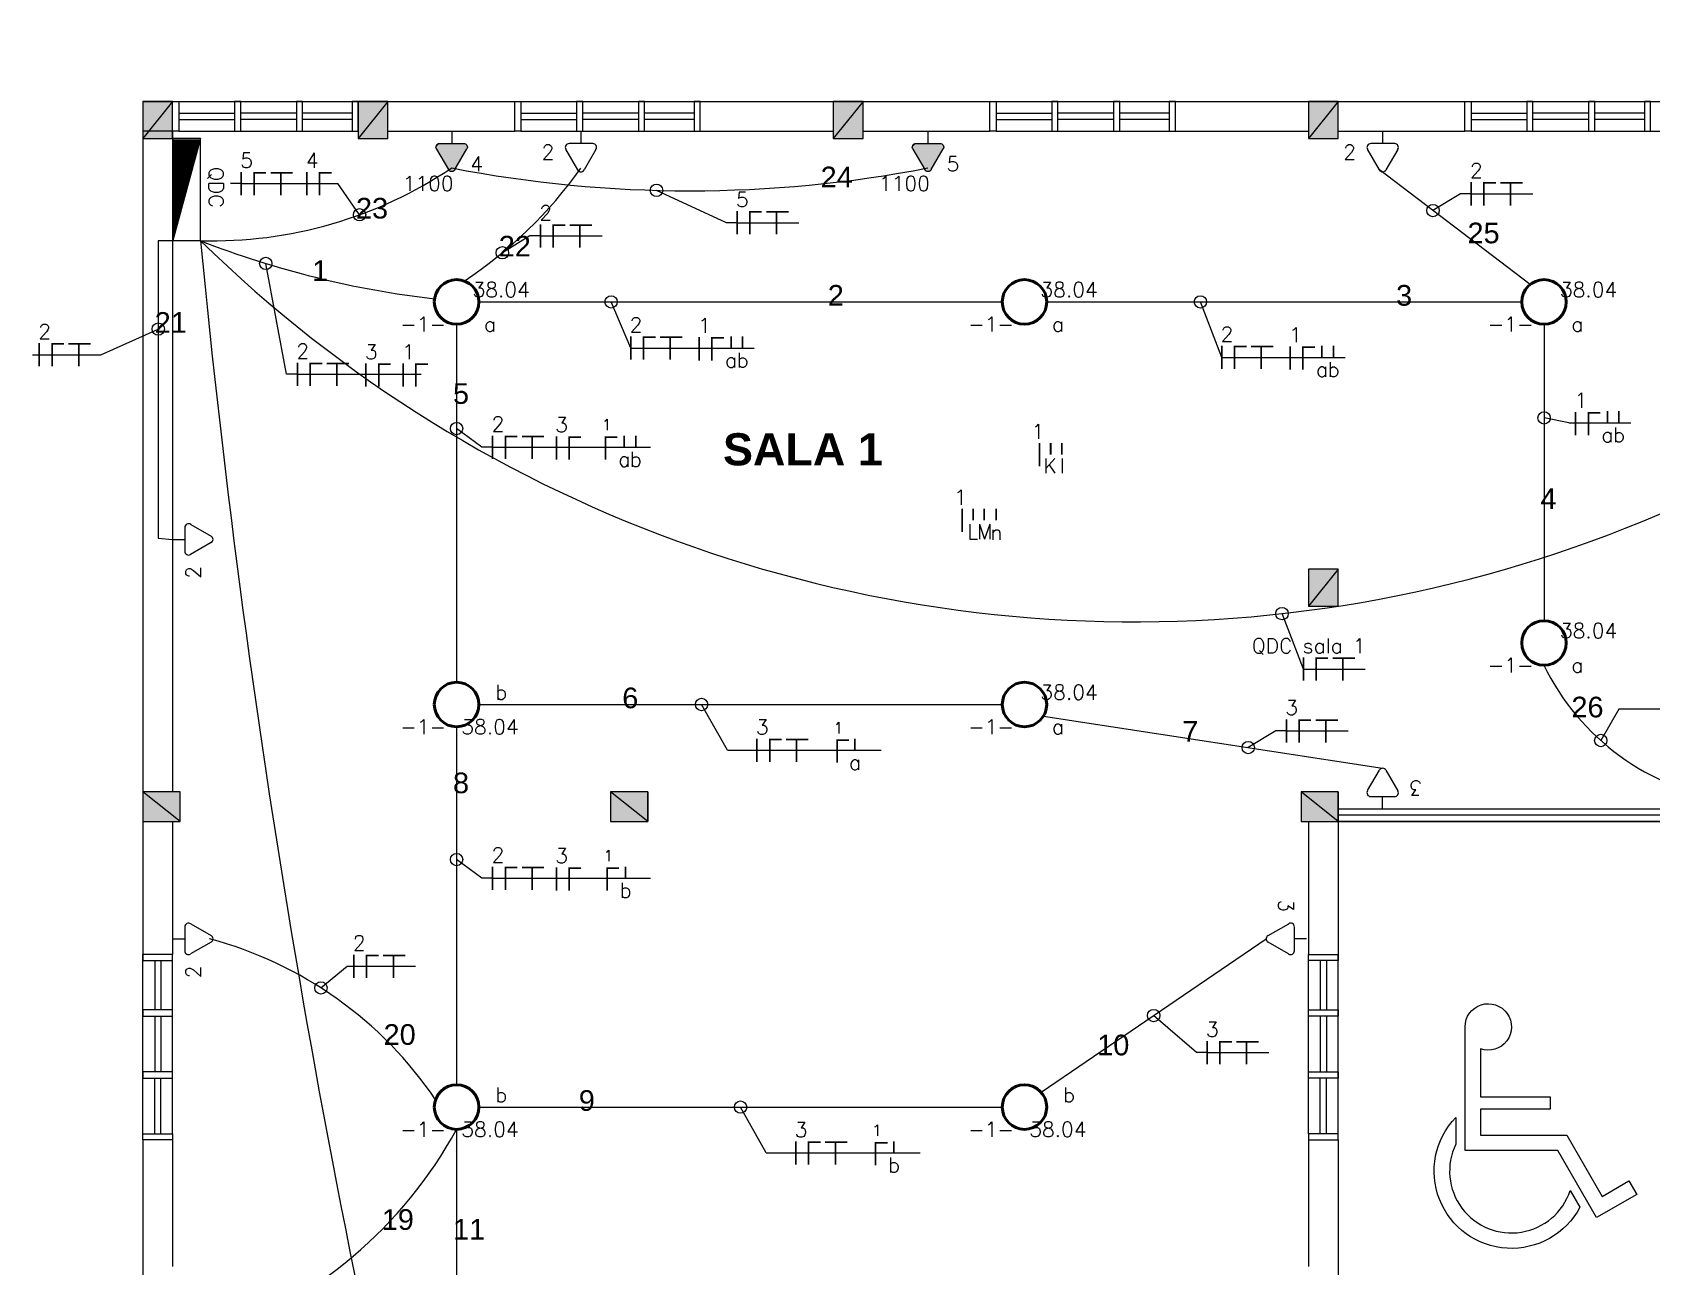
# Model space of a CAD drawing. Header units: millimetres. Extents: x 4360 to 8806, y 1896 to 3880.
# Drawn here: x 4398.57 to 4411.66, y 1903 to 1912.98 of the extents above; entities that cross this region are included whole.
import ezdxf
from ezdxf.enums import TextEntityAlignment as Align

# ---------------------------------------------------------------- set-up
doc = ezdxf.new("R2010")
doc.units = ezdxf.units.MM
doc.linetypes.add('Contínuo', pattern=[0])
for name, color, linetype in [('C-EQUIPAMENTOS', 7, 'Continuous'), ('CIRCUITOS', 255, 'Continuous'), ('Eletrodutos', 4, 'Continuous')]:
    doc.layers.add(name, color=color, linetype=linetype)
for name, color, linetype, lineweight in [('C-Paredes-Acessorios', 20, 'Continuous', 5), ('C-Texto', 4, 'Continuous', 9), ('ILUMINAÇÃO', 1, 'Contínuo', 50), ('Quadros', 1, 'Continuous', 25), ('TOMADAS', 1, 'Continuous', 25)]:
    doc.layers.add(name, color=color, linetype=linetype, lineweight=lineweight)
doc.layers.add('C-Pilares', color=7, linetype='Continuous', plot=False)
doc.styles.add('BOLD', font='arialbd.ttf')
doc.styles.add('RomanS', font='romans.shx')
doc.styles.get("Standard").update_dxf_attribs({"font": 'arial.ttf'})

# ---------------------------------------------------------------- blocks, each defined once
blk = doc.blocks.new('A$C2A3D30EB')
at = {"layer": 'C-Pilares'}
for color, points in [(6, [(0, 0), (24, 30), (0, 30)]), (6, [(24, 30), (0, 30), (0, 0)]), (135, [(24, 30), (0, 0), (24, 0)])]:
    blk.add_hatch(color=color, dxfattribs=at).paths.add_polyline_path(points)
blk.add_line((24, 30), (0, 0), dxfattribs=at)
at = {"layer": 'C-Pilares', "color": 7}
blk.add_lwpolyline([(0, 0), (24, 0), (24, 30), (0, 30)], close=True, dxfattribs=at)
blk = doc.blocks.new('TEBAI01')
for p, q in [((-1.62, 1.95), (-0.35, 4.14)), ((0.35, 4.14), (1.63, 1.92)), ((-1.3, 1.32), (1.28, 1.32)), ((0, 0), (0, 1.32))]:
    blk.add_line(p, q)
for centre, start, end in [((0, 3.97), 26.0479, 153.9521), ((-1.3, 1.71), 143.1332, 270.777), ((1.3, 1.71), 267.1811, 32.5689)]:
    blk.add_arc(centre, 0.393, start, end)
at = {"style": 'RomanS', "flags": 8}
for tag, p in [('020', (-5.03, 2.2)), ('001', (3.56, 2.23))]:
    blk.add_attdef(tag, text='', height=1.6, dxfattribs=at).set_placement(p, align=Align.MIDDLE_CENTER)
blk = doc.blocks.new('TEALT03')
for p, q in [((-1.62, 1.95), (-0.35, 4.14)), ((0.35, 4.14), (1.63, 1.92)), ((-1.3, 1.32), (1.28, 1.32)), ((0, 0), (0, 1.32))]:
    blk.add_line(p, q)
for centre, start, end in [((0, 3.97), 26.0479, 153.9521), ((-1.3, 1.71), 143.1332, 270.777), ((1.3, 1.71), 267.1811, 32.5689)]:
    blk.add_arc(centre, 0.393, start, end)
at = {"linetype": 'Continuous'}
for points in [[(-1.62, 1.95), (1.49, 1.37), (-0.35, 4.14)], [(-0.35, 4.14), (1.64, 1.52), (-0.21, 4.3)], [(1.64, 1.52), (-0.35, 4.14), (1.49, 1.37)], [(-0.21, 4.3), (1.69, 1.72), (0, 4.36)], [(1.69, 1.72), (-0.21, 4.3), (1.64, 1.52)], [(0, 4.36), (1.63, 1.92), (0.21, 4.3)], [(1.63, 1.92), (0, 4.36), (1.69, 1.72)], [(0.35, 4.14), (0.21, 4.3), (1.63, 1.92)], [(-1.69, 1.75), (1.28, 1.32), (-1.62, 1.95)], [(1.28, 1.32), (-1.69, 1.75), (-1.31, 1.32)], [(-1.66, 1.54), (-1.31, 1.32), (-1.69, 1.75)], [(1.49, 1.37), (-1.62, 1.95), (1.28, 1.32)], [(-1.31, 1.32), (-1.66, 1.54), (-1.51, 1.38)]]:
    blk.add_solid(points, dxfattribs=at)
at = {"style": 'RomanS', "flags": 8}
for tag, p in [('020', (-4.82, 2.03)), ('001', (3.51, 2.07))]:
    blk.add_attdef(tag, text='', height=1.6, dxfattribs=at).set_placement(p, align=Align.MIDDLE_CENTER)
blk = doc.blocks.new('*X51')
at = {"color": 0, "linetype": 'Continuous'}
for p, q in [((0.12, 0), (0.12, 2.97)), ((0.25, 0), (0.25, 2.93)), ((0.37, 0), (0.37, 2.9)), ((0.5, 0), (0.5, 2.86)), ((0.62, 0), (0.62, 2.83)), ((0.75, 0), (0.75, 2.8)), ((0.87, 0), (0.87, 2.76)), ((1, 0), (1, 2.73)), ((1.12, 0), (1.12, 2.69)), ((1.25, 0), (1.25, 2.66)), ((1.38, 0), (1.38, 2.62)), ((1.5, 0), (1.5, 2.59)), ((1.62, 0), (1.62, 2.56)), ((1.75, 0), (1.75, 2.52)), ((1.88, 0), (1.88, 2.49)), ((2, 0), (2, 2.45)), ((2.12, 0), (2.12, 2.42)), ((2.25, 0), (2.25, 2.39)), ((2.38, 0), (2.38, 2.35)), ((2.5, 0), (2.5, 2.32)), ((2.62, 0), (2.62, 2.28)), ((2.75, 0), (2.75, 2.25)), ((2.88, 0), (2.88, 2.22)), ((3, 0), (3, 2.18)), ((3.12, 0), (3.12, 2.15)), ((3.25, 0), (3.25, 2.11)), ((3.37, 0), (3.37, 2.08)), ((3.5, 0), (3.5, 2.05)), ((3.62, 0), (3.62, 2.01)), ((3.75, 0), (3.75, 1.98)), ((3.87, 0), (3.87, 1.94)), ((4, 0), (4, 1.91)), ((4.12, 0), (4.12, 1.88)), ((4.25, 0), (4.25, 1.84)), ((4.37, 0), (4.37, 1.81)), ((4.5, 0), (4.5, 1.77)), ((4.62, 0), (4.62, 1.74)), ((4.75, 0), (4.75, 1.7)), ((4.87, 0), (4.87, 1.67)), ((5, 0), (5, 1.64)), ((5.12, 0), (5.12, 1.6)), ((5.25, 0), (5.25, 1.57)), ((5.37, 0), (5.37, 1.53)), ((5.5, 0), (5.5, 1.5)), ((5.62, 0), (5.62, 1.47)), ((5.75, 0), (5.75, 1.43)), ((5.87, 0), (5.87, 1.4)), ((6, 0), (6, 1.36)), ((6.12, 0), (6.12, 1.33)), ((6.25, 0), (6.25, 1.3)), ((6.37, 0), (6.37, 1.26)), ((6.5, 0), (6.5, 1.23)), ((6.62, 0), (6.62, 1.19)), ((6.75, 0), (6.75, 1.16)), ((6.87, 0), (6.87, 1.12)), ((7, 0), (7, 1.09)), ((7.12, 0), (7.12, 1.06)), ((7.25, 0), (7.25, 1.02)), ((7.37, 0), (7.37, 0.99)), ((7.5, 0), (7.5, 0.95)), ((7.62, 0), (7.62, 0.92)), ((7.75, 0), (7.75, 0.89)), ((7.87, 0), (7.87, 0.85)), ((8, 0), (8, 0.82)), ((8.12, 0), (8.12, 0.78)), ((8.25, 0), (8.25, 0.75)), ((8.37, 0), (8.37, 0.72)), ((8.5, 0), (8.5, 0.68)), ((8.62, 0), (8.62, 0.65)), ((8.75, 0), (8.75, 0.61)), ((8.87, 0), (8.87, 0.58)), ((9, 0), (9, 0.55)), ((9.12, 0), (9.12, 0.51)), ((9.25, 0), (9.25, 0.48)), ((9.37, 0), (9.37, 0.44)), ((9.5, 0), (9.5, 0.41)), ((9.62, 0), (9.62, 0.37)), ((9.75, 0), (9.75, 0.34)), ((9.87, 0), (9.87, 0.31)), ((10, 0), (10, 0.27)), ((10.12, 0), (10.12, 0.24)), ((10.25, 0), (10.25, 0.2)), ((10.38, 0), (10.38, 0.17)), ((10.5, 0), (10.5, 0.14)), ((10.62, 0), (10.62, 0.1)), ((10.75, 0), (10.75, 0.07)), ((10.88, 0), (10.88, 0.03))]:
    blk.add_line(p, q, dxfattribs=at)
blk = doc.blocks.new('Qdc01')
at = {"linetype": 'Continuous'}
for p, q in [((5.47, 1.53), (-5.53, 1.53)), ((-5.53, 1.53), (-5.53, -1.47)), ((-5.53, 1.53), (5.47, -1.47)), ((5.47, -1.47), (5.47, 1.53)), ((-5.53, -1.47), (5.47, -1.47))]:
    blk.add_line(p, q, dxfattribs=at)
blk.add_blockref('*X51', (-5.53, -1.47), dxfattribs=at)
at = {"linetype": 'Continuous', "style": 'RomanS', "flags": 8}
blk.add_attdef('002', text='', height=1.6, dxfattribs=at).set_placement((-0.27, 3.23), align=Align.MIDDLE_CENTER)
blk.add_attdef('020', text='', height=1.6, dxfattribs=at).set_placement((-0.03, -2.9), align=Align.MIDDLE_RIGHT)
blk = doc.blocks.new('A$C0BD3781F')
blk.add_circle((0.36, 0.36), 0.36)
at = {"style": 'RomanS', "flags": 8}
for tag, p in [('001', (0.188, 0.472)), ('009', (0.502, 0.474)), ('020', (0.356, 0.232))]:
    blk.add_attdef(tag, text='', height=0.16, dxfattribs=at).set_placement(p, align=Align.MIDDLE_CENTER)
blk = doc.blocks.new('FNT')
at = {"const_width": 0.24}
for points in [[(0.12, 1.68), (0.12, -1.68)], [(1.84, 1.56), (3.68, 1.56)], [(1.96, 1.44), (1.96, -1.68)], [(4.32, 1.56), (7.52, 1.56)], [(5.8, 1.44), (5.8, -1.68)]]:
    blk.add_lwpolyline(points, dxfattribs=at)
at = {"style": 'RomanS', "flags": 8}
blk.add_attdef('001', text='', height=1.6, dxfattribs=at).set_placement((0.89, 3.34), align=Align.MIDDLE_CENTER)
blk = doc.blocks.new('A$C27EA2FDF')
at = {"const_width": 0.009}
for points in [[(0.0398, 0.126), (0.0398, 0)], [(0.1043, 0.1215), (0.1733, 0.1215)], [(0.1088, 0.117), (0.1088, 0)]]:
    blk.add_lwpolyline(points, dxfattribs=at)
at = {"style": 'RomanS', "flags": 8}
blk.add_attdef('001', text='', height=0.06, dxfattribs=at).set_placement((0.0686, 0.1884), align=Align.MIDDLE_CENTER)
blk = doc.blocks.new('FRR')
at = {"const_width": 0.24}
for points in [[(0.12, 1.68), (0.12, -1.68)], [(1.72, 1.68), (1.72, 0)], [(3.32, 1.68), (3.32, 0)]]:
    blk.add_lwpolyline(points, dxfattribs=at)
at = {"style": 'RomanS', "flags": 8}
for tag, p in [('001', (-0.1, 3.31)), ('009', (1.63, -1.63)), ('030', (3.37, -1.63))]:
    blk.add_attdef(tag, text='', height=1.6, dxfattribs=at).set_placement(p, align=Align.MIDDLE_CENTER)
blk = doc.blocks.new('FRRR')
at = {"const_width": 0.24}
blk.add_lwpolyline([(1.72, 1.68), (1.72, 0)], dxfattribs=at)
at = {"style": 'RomanS', "flags": 8}
blk.add_attdef('009', text='', height=1.6, dxfattribs=at).set_placement((1.72, -1.67), align=Align.MIDDLE_CENTER)

msp = doc.modelspace()

# ---------------------------------------------------------------- linework, layer by layer
at = {"layer": 'C-EQUIPAMENTOS', "color": 0}
for points in [[(4410.83911, 1904.27008), (4410.27569, 1904.27008), (4410.27569, 1904.06066), (4410.97286, 1904.06066), (4411.25894, 1903.56515), (4411.47545, 1903.69015), (4411.53795, 1903.5819), (4411.21319, 1903.3944), (4410.90069, 1903.93566), (4410.15069, 1903.93566), (4410.15069, 1904.93566, -3.14626437), (4410.27569, 1904.75889), (4410.27569, 1904.37008), (4410.83911, 1904.37008)], [(4410.07569, 1904.20381), (4410.07569, 1903.98802, 1.0679893), (4411.00038, 1903.613), (4411.07828, 1903.47807, -1.15129914)]]:
    msp.add_lwpolyline(points, format="xyb", close=True, dxfattribs=at)
at = {"layer": 'C-Paredes-Acessorios'}
for p, q in [((4399.46446, 1912.41768), (4399.70446, 1912.41768)), ((4399.46446, 1912.41768), (4399.46446, 1905.52268)), ((4399.46446, 1912.41768), (4399.70446, 1912.41768)), ((4399.70446, 1912.17768), (4399.70446, 1912.41768)), ((4399.75446, 1912.41768), (4401.20446, 1912.41768)), ((4401.20446, 1912.41768), (4402.46946, 1912.41768)), ((4401.20446, 1912.17768), (4401.20446, 1912.41768)), ((4402.46946, 1912.17768), (4402.46946, 1912.41768)), ((4402.51946, 1912.41768), (4403.96946, 1912.41768)), ((4403.96946, 1912.41768), (4406.30946, 1912.41768)), ((4403.96946, 1912.17768), (4403.96946, 1912.41768)), ((4406.30946, 1912.17768), (4406.30946, 1912.41768)), ((4406.35946, 1912.41768), (4407.80946, 1912.41768)), ((4407.80946, 1912.41768), (4410.14946, 1912.41768)), ((4407.80946, 1912.17768), (4407.80946, 1912.41768)), ((4410.14946, 1912.17768), (4410.14946, 1912.41768)), ((4410.19946, 1912.41768), (4411.64946, 1912.41768)), ((4411.64946, 1912.41768), (4416.56446, 1912.41768)), ((4411.64946, 1912.17768), (4411.64946, 1912.41768)), ((4399.75446, 1912.32268), (4400.20446, 1912.32268)), ((4399.75446, 1912.27268), (4400.20446, 1912.27268)), ((4400.70446, 1912.32268), (4400.25446, 1912.32268)), ((4400.70446, 1912.27268), (4400.25446, 1912.27268)), ((4401.15446, 1912.32268), (4400.75446, 1912.32268)), ((4401.15446, 1912.27268), (4400.75446, 1912.27268)), ((4402.51946, 1912.32268), (4402.96946, 1912.32268)), ((4402.51946, 1912.27268), (4402.96946, 1912.27268)), ((4403.46946, 1912.32268), (4403.01946, 1912.32268)), ((4403.46946, 1912.27268), (4403.01946, 1912.27268)), ((4403.91946, 1912.32268), (4403.51946, 1912.32268)), ((4403.91946, 1912.27268), (4403.51946, 1912.27268)), ((4406.35946, 1912.32268), (4406.80946, 1912.32268)), ((4406.35946, 1912.27268), (4406.80946, 1912.27268)), ((4407.30946, 1912.32268), (4406.85946, 1912.32268)), ((4407.30946, 1912.27268), (4406.85946, 1912.27268)), ((4407.75946, 1912.32268), (4407.35946, 1912.32268)), ((4407.75946, 1912.27268), (4407.35946, 1912.27268)), ((4410.19946, 1912.32268), (4410.64946, 1912.32268)), ((4410.19946, 1912.27268), (4410.64946, 1912.27268)), ((4411.14946, 1912.32268), (4410.69946, 1912.32268)), ((4411.14946, 1912.27268), (4410.69946, 1912.27268)), ((4411.59946, 1912.32268), (4411.19946, 1912.32268)), ((4411.59946, 1912.27268), (4411.19946, 1912.27268)), ((4399.70446, 1912.17768), (4399.46446, 1912.17768)), ((4399.70446, 1912.17768), (4399.70446, 1906.83768)), ((4399.75446, 1912.17768), (4401.20446, 1912.17768)), ((4401.44446, 1912.17768), (4402.46946, 1912.17768)), ((4402.51946, 1912.17768), (4403.96946, 1912.17768)), ((4403.96946, 1912.17768), (4405.04446, 1912.17768)), ((4405.28446, 1912.17768), (4406.30946, 1912.17768)), ((4406.35946, 1912.17768), (4407.80946, 1912.17768)), ((4407.80946, 1912.17768), (4408.88446, 1912.17768)), ((4409.12446, 1912.17768), (4410.14946, 1912.17768)), ((4410.19946, 1912.17768), (4411.64946, 1912.17768)), ((4411.64946, 1912.17768), (4412.72446, 1912.17768)), ((4403.54446, 1906.83768), (4403.54446, 1906.59768)), ((4403.54446, 1906.83768), (4403.54446, 1906.59768)), ((4409.12446, 1906.83768), (4409.12446, 1905.52268)), ((4399.70446, 1906.59768), (4399.70446, 1905.52268)), ((4408.88446, 1906.59768), (4408.88446, 1905.52268)), ((4414.94446, 1906.69768), (4409.12446, 1906.69768)), ((4414.94446, 1906.64768), (4409.12446, 1906.64768)), ((4399.46446, 1904.07268), (4399.46446, 1905.52268)), ((4399.70446, 1905.52268), (4399.46446, 1905.52268)), ((4399.55946, 1905.47268), (4399.55946, 1905.07268)), ((4399.60946, 1905.47268), (4399.60946, 1905.07268)), ((4399.70446, 1904.07268), (4399.70446, 1905.52268)), ((4408.88446, 1904.07268), (4408.88446, 1905.52268)), ((4408.88446, 1905.52268), (4409.12446, 1905.52268)), ((4408.97946, 1905.47268), (4408.97946, 1905.07268)), ((4409.02946, 1905.47268), (4409.02946, 1905.07268)), ((4409.12446, 1904.07268), (4409.12446, 1905.52268)), ((4399.55946, 1905.02268), (4399.55946, 1904.57268)), ((4399.60946, 1905.02268), (4399.60946, 1904.57268)), ((4408.97946, 1905.02268), (4408.97946, 1904.57268)), ((4409.02946, 1905.02268), (4409.02946, 1904.57268)), ((4399.55946, 1904.07268), (4399.55946, 1904.52268)), ((4399.60946, 1904.07268), (4399.60946, 1904.52268)), ((4408.97946, 1904.07268), (4408.97946, 1904.52268)), ((4409.02946, 1904.07268), (4409.02946, 1904.52268)), ((4399.46446, 1904.02268), (4399.46446, 1902.75768)), ((4399.70446, 1904.02268), (4399.46446, 1904.02268)), ((4399.70446, 1904.02268), (4399.70446, 1902.99768)), ((4408.88446, 1904.02268), (4408.88446, 1902.99768)), ((4408.88446, 1904.02268), (4409.12446, 1904.02268)), ((4409.12446, 1904.02268), (4409.12446, 1901.68268))]:
    msp.add_line(p, q, dxfattribs=at)
at = {"layer": 'C-Paredes-Acessorios', "lineweight": 30}
msp.add_line((4414.94446, 1906.59768), (4409.12446, 1906.59768), dxfattribs=at)
at = {"layer": 'C-Paredes-Acessorios', "color": 3}
for points in [[(4399.70446, 1912.41768), (4399.75446, 1912.41768), (4399.75446, 1912.17768), (4399.70446, 1912.17768)], [(4399.70446, 1912.41768), (4399.70446, 1912.41768), (4399.75446, 1912.41768), (4399.75446, 1912.17768), (4399.70446, 1912.17768)], [(4401.20446, 1912.41768), (4401.15446, 1912.41768), (4401.15446, 1912.17768), (4401.20446, 1912.17768)], [(4402.46946, 1912.41768), (4402.51946, 1912.41768), (4402.51946, 1912.17768), (4402.46946, 1912.17768)], [(4402.46946, 1912.41768), (4402.46946, 1912.41768), (4402.51946, 1912.41768), (4402.51946, 1912.17768), (4402.46946, 1912.17768)], [(4403.96946, 1912.41768), (4403.91946, 1912.41768), (4403.91946, 1912.17768), (4403.96946, 1912.17768)], [(4406.30946, 1912.41768), (4406.35946, 1912.41768), (4406.35946, 1912.17768), (4406.30946, 1912.17768)], [(4406.30946, 1912.41768), (4406.30946, 1912.41768), (4406.35946, 1912.41768), (4406.35946, 1912.17768), (4406.30946, 1912.17768)], [(4407.80946, 1912.41768), (4407.75946, 1912.41768), (4407.75946, 1912.17768), (4407.80946, 1912.17768)], [(4410.14946, 1912.41768), (4410.19946, 1912.41768), (4410.19946, 1912.17768), (4410.14946, 1912.17768)], [(4410.14946, 1912.41768), (4410.14946, 1912.41768), (4410.19946, 1912.41768), (4410.19946, 1912.17768), (4410.14946, 1912.17768)], [(4411.64946, 1912.41768), (4411.59946, 1912.41768), (4411.59946, 1912.17768), (4411.64946, 1912.17768)], [(4399.46446, 1905.52268), (4399.46446, 1905.47268), (4399.70446, 1905.47268), (4399.70446, 1905.52268)], [(4409.12446, 1905.52268), (4409.12446, 1905.47268), (4408.88446, 1905.47268), (4408.88446, 1905.52268)], [(4399.46446, 1904.02268), (4399.46446, 1904.07268), (4399.70446, 1904.07268), (4399.70446, 1904.02268)], [(4399.46446, 1904.02268), (4399.46446, 1904.02268), (4399.46446, 1904.07268), (4399.70446, 1904.07268), (4399.70446, 1904.02268)], [(4409.12446, 1904.02268), (4409.12446, 1904.07268), (4408.88446, 1904.07268), (4408.88446, 1904.02268)], [(4409.12446, 1904.02268), (4409.12446, 1904.02268), (4409.12446, 1904.07268), (4408.88446, 1904.07268), (4408.88446, 1904.02268)]]:
    msp.add_lwpolyline(points, dxfattribs=at)
for points in [[(4400.25446, 1912.17768), (4400.25446, 1912.41768), (4400.20446, 1912.41768), (4400.20446, 1912.17768)], [(4400.75446, 1912.17768), (4400.75446, 1912.41768), (4400.70446, 1912.41768), (4400.70446, 1912.17768)], [(4403.01946, 1912.17768), (4403.01946, 1912.41768), (4402.96946, 1912.41768), (4402.96946, 1912.17768)], [(4403.51946, 1912.17768), (4403.51946, 1912.41768), (4403.46946, 1912.41768), (4403.46946, 1912.17768)], [(4406.85946, 1912.17768), (4406.85946, 1912.41768), (4406.80946, 1912.41768), (4406.80946, 1912.17768)], [(4407.35946, 1912.17768), (4407.35946, 1912.41768), (4407.30946, 1912.41768), (4407.30946, 1912.17768)], [(4410.69946, 1912.17768), (4410.69946, 1912.41768), (4410.64946, 1912.41768), (4410.64946, 1912.17768)], [(4411.19946, 1912.17768), (4411.19946, 1912.41768), (4411.14946, 1912.41768), (4411.14946, 1912.17768)], [(4399.70446, 1905.07268), (4399.46446, 1905.07268), (4399.46446, 1905.02268), (4399.70446, 1905.02268)], [(4408.88446, 1905.07268), (4409.12446, 1905.07268), (4409.12446, 1905.02268), (4408.88446, 1905.02268)], [(4399.70446, 1904.57268), (4399.46446, 1904.57268), (4399.46446, 1904.52268), (4399.70446, 1904.52268)], [(4408.88446, 1904.57268), (4409.12446, 1904.57268), (4409.12446, 1904.52268), (4408.88446, 1904.52268)]]:
    msp.add_lwpolyline(points, close=True, dxfattribs=at)
at = {"layer": 'CIRCUITOS'}
for p, q in [((4400.25941, 1911.75473), (4400.17307, 1911.75473)), ((4400.25941, 1911.75473), (4401.04024, 1911.75473)), ((4401.21521, 1911.50222), (4401.04024, 1911.75473)), ((4404.17973, 1911.43789), (4403.61533, 1911.69981)), ((4410.11272, 1911.67168), (4409.89119, 1911.53634)), ((4410.19905, 1911.67168), (4410.11272, 1911.67168)), ((4410.19905, 1911.67168), (4410.6984, 1911.67168)), ((4404.26606, 1911.43789), (4404.17973, 1911.43789)), ((4404.26606, 1911.43789), (4404.7654, 1911.43789)), ((4402.59078, 1911.33074), (4402.36925, 1911.1954)), ((4402.67711, 1911.33074), (4402.59078, 1911.33074)), ((4402.67711, 1911.33074), (4403.17645, 1911.33074)), ((4400.62467, 1910.21231), (4400.45663, 1911.10882)), ((4403.40693, 1910.42463), (4403.24847, 1910.7977)), ((4408.18372, 1910.34944), (4408.01116, 1910.7977)), ((4399.12524, 1910.37098), (4399.58838, 1910.5784)), ((4403.40693, 1910.42463), (4404.40563, 1910.42463)), ((4398.57077, 1910.37098), (4399.12524, 1910.37098)), ((4408.18372, 1910.34944), (4409.18241, 1910.34944)), ((4400.71321, 1910.21231), (4400.62467, 1910.21231)), ((4400.71321, 1910.21231), (4401.7119, 1910.21231)), ((4402.20233, 1909.6228), (4401.99946, 1909.77378)), ((4410.9899, 1909.82055), (4410.78887, 1909.85947)), ((4410.9899, 1909.82055), (4411.48924, 1909.82055)), ((4402.29087, 1909.6228), (4402.20233, 1909.6228)), ((4402.29087, 1909.6228), (4403.56578, 1909.6228)), ((4408.84354, 1907.82913), (4408.67098, 1908.27739)), ((4408.84354, 1907.82913), (4409.34288, 1907.82913)), ((4404.18817, 1907.1722), (4403.97989, 1907.5427)), ((4411.39264, 1907.50538), (4411.24768, 1907.25167)), ((4408.61985, 1907.32947), (4408.39832, 1907.19414)), ((4408.70618, 1907.32947), (4408.61985, 1907.32947)), ((4408.70618, 1907.32947), (4409.20552, 1907.32947)), ((4404.18817, 1907.1722), (4405.43052, 1907.1722)), ((4402.20233, 1906.13784), (4401.99946, 1906.28882)), ((4402.29087, 1906.13784), (4402.20233, 1906.13784)), ((4402.29087, 1906.13784), (4403.56578, 1906.13784)), ((4400.90319, 1905.25102), (4401.11376, 1905.42608)), ((4401.11376, 1905.42608), (4401.66823, 1905.42608)), ((4407.97908, 1904.72811), (4407.63336, 1905.02751)), ((4408.06541, 1904.72811), (4407.97908, 1904.72811)), ((4408.06541, 1904.72811), (4408.56475, 1904.72811)), ((4404.50274, 1903.9172), (4404.29446, 1904.2877)), ((4404.50274, 1903.9172), (4405.7451, 1903.9172))]:
    msp.add_line(p, q, dxfattribs=at)
at = {"layer": 'CIRCUITOS', "linetype": 'Continuous'}
msp.add_line((4411.99855, 1907.50538), (4411.39264, 1907.50538), dxfattribs=at)
at = {"layer": 'CIRCUITOS', "const_width": 0.0135}
for points in [[(4403.19597, 1909.70444), (4403.29947, 1909.70444)], [(4403.20272, 1909.69769), (4403.20272, 1909.52219)], [(4405.06881, 1907.25384), (4405.17231, 1907.25384)], [(4405.07556, 1907.24709), (4405.07556, 1907.07159)], [(4403.2098, 1906.21948), (4403.3133, 1906.21948)], [(4403.21655, 1906.21273), (4403.21655, 1906.03723)], [(4405.3791, 1903.99884), (4405.4826, 1903.99884)], [(4405.38585, 1903.99209), (4405.38585, 1903.81659)]]:
    msp.add_lwpolyline(points, dxfattribs=at)
at = {"layer": 'CIRCUITOS'}
for centre in [(4403.61533, 1911.69981), (4409.89119, 1911.53634), (4401.21521, 1911.50222), (4402.36925, 1911.1954), (4400.45663, 1911.10882), (4403.24847, 1910.7977), (4408.01116, 1910.7977), (4399.58838, 1910.5784), (4410.78887, 1909.85947), (4401.99946, 1909.77378), (4408.67098, 1908.27739), (4403.97989, 1907.5427), (4411.24768, 1907.25167), (4408.39832, 1907.19414), (4401.99946, 1906.28882), (4400.90319, 1905.25102), (4407.63336, 1905.02751), (4404.29446, 1904.2877)]:
    msp.add_circle(centre, 0.05, dxfattribs=at)
at = {"layer": 'Eletrodutos'}
for p, q in [((4410.67685, 1910.93859), (4409.45795, 1911.86595)), ((4399.70446, 1911.29268), (4399.58838, 1911.29268)), ((4399.58838, 1911.29268), (4399.58838, 1908.88797)), ((4402.17946, 1910.7977), (4406.40946, 1910.7977)), ((4406.76946, 1910.7977), (4410.60887, 1910.7977)), ((4401.99946, 1910.6177), (4401.99946, 1907.7227)), ((4410.78887, 1910.6177), (4410.78887, 1908.22026)), ((4399.58838, 1908.88797), (4399.70446, 1908.87768)), ((4402.17946, 1907.5427), (4406.40946, 1907.5427)), ((4406.74315, 1907.44899), (4409.48446, 1907.02689)), ((4401.99946, 1907.3627), (4401.99946, 1904.4677)), ((4406.72394, 1904.40734), (4408.54278, 1905.64768)), ((4402.17946, 1904.2877), (4406.40946, 1904.2877)), ((4401.99946, 1904.1077), (4401.99946, 1901.2127))]:
    msp.add_line(p, q, dxfattribs=at)
for centre, radius, start, end in [((4407.47685, 1918.99429), 10.78322, 225.579413, 326.081187), ((4400.02292, 1914.76873), 3.4773, 268.459875, 303.847856), ((4403.88483, 1921.82961), 10.13339, 259.048682, 280.94953), ((4400.07866, 1913.96104), 3.59104, 303.508325, 324.562773), ((4480.93077, 1919.09255), 81.37597, 185.5002277, 193.9642607), ((4402.68839, 1918.35528), 7.58234, 248.662427, 263.432775), ((4412.57345, 1908.73371), 1.9885, 206.055876, 261.647389), ((4399.17938, 1902.55662), 3.19864, 34.047723, 75.098213), ((4398.81968, 1905.84463), 3.62325, 289.261338, 331.354742)]:
    msp.add_arc(centre, radius, start, end, dxfattribs=at)

# ---------------------------------------------------------------- block references
at = {"layer": 'C-Paredes-Acessorios', "xscale": 0.01, "yscale": 0.01, "zscale": 0.01}
for p in [(4399.46446, 1912.11768), (4401.20446, 1912.11768), (4405.04446, 1912.11768), (4408.88446, 1912.11768), (4408.88446, 1908.33768)]:
    msp.add_blockref('A$C2A3D30EB', p, dxfattribs=at)
at = {"layer": 'C-Paredes-Acessorios', "xscale": 0.01, "yscale": 0.01, "zscale": 0.01, "rotation": 270}
for p in [(4399.46446, 1906.83768), (4403.24446, 1906.83768), (4408.82446, 1906.83768)]:
    msp.add_blockref('A$C2A3D30EB', p, dxfattribs=at)
at = {"layer": 'CIRCUITOS', "lineweight": 30}
ref = msp.add_blockref('FNT', (4400.25266, 1911.75473), dxfattribs=dict(at, xscale=0.05624999999918144, yscale=0.05624999999918144, zscale=0.05624999999918144))
ref.add_attrib('001', '5', dxfattribs={"layer": '0', "height": 0.12, "style": 'RomanS', "flags": 8}).set_placement((4400.30259, 1911.94276), align=Align.MIDDLE_CENTER)
at = {"layer": 'CIRCUITOS'}
ref = msp.add_blockref('A$C27EA2FDF', (4400.72929, 1911.66023), dxfattribs=dict(at, xscale=1.5, yscale=1.5, zscale=1.5))
ref.add_attrib('001', '4', dxfattribs={"layer": '0', "height": 0.12, "style": 'RomanS', "flags": 8}).set_placement((4400.83215, 1911.94276), align=Align.MIDDLE_CENTER)
at = {"layer": 'CIRCUITOS', "lineweight": 30}
ref = msp.add_blockref('FNT', (4410.1923, 1911.67168), dxfattribs=dict(at, xscale=0.05624999999918144, yscale=0.05624999999918144, zscale=0.05624999999918144))
ref.add_attrib('001', '2', dxfattribs={"layer": '0', "height": 0.12, "style": 'RomanS', "flags": 8}).set_placement((4410.24223, 1911.85971), align=Align.MIDDLE_CENTER)
ref = msp.add_blockref('FNT', (4402.67036, 1911.33074), dxfattribs=dict(at, xscale=0.05624999999918144, yscale=0.05624999999918144, zscale=0.05624999999918144))
ref.add_attrib('001', '2', dxfattribs={"layer": '0', "height": 0.12, "style": 'RomanS', "flags": 8}).set_placement((4402.72029, 1911.51877), align=Align.MIDDLE_CENTER)
ref = msp.add_blockref('FNT', (4404.25931, 1911.43789), dxfattribs=dict(at, xscale=0.05624999999918144, yscale=0.05624999999918144, zscale=0.05624999999918144))
ref.add_attrib('001', '5', dxfattribs={"layer": '0', "height": 0.12, "style": 'RomanS', "flags": 8}).set_placement((4404.30924, 1911.62592), align=Align.MIDDLE_CENTER)
ref = msp.add_blockref('FNT', (4403.40018, 1910.42463), dxfattribs=dict(at, xscale=0.05624999999918144, yscale=0.05624999999918144, zscale=0.05624999999918144))
ref.add_attrib('001', '2', dxfattribs={"layer": '0', "height": 0.12, "style": 'RomanS', "flags": 8}).set_placement((4403.45012, 1910.61266), align=Align.MIDDLE_CENTER)
at = {"layer": 'CIRCUITOS'}
ref = msp.add_blockref('A$C27EA2FDF', (4403.90018, 1910.32403), dxfattribs=dict(at, xscale=1.5, yscale=1.5, zscale=1.5))
ref.add_attrib('001', '1', dxfattribs={"layer": '0', "height": 0.12, "style": 'RomanS', "flags": 8}).set_placement((4404.00304, 1910.60656), align=Align.MIDDLE_CENTER)
at = {"layer": 'CIRCUITOS', "lineweight": 30}
ref = msp.add_blockref('FNT', (4398.61914, 1910.37098), dxfattribs=dict(at, xscale=0.05624999999918144, yscale=0.05624999999918144, zscale=0.05624999999918144))
ref.add_attrib('001', '2', dxfattribs={"layer": '0', "height": 0.12, "style": 'RomanS', "flags": 8}).set_placement((4398.66907, 1910.55902), align=Align.MIDDLE_CENTER)
at = {"layer": 'CIRCUITOS'}
ref = msp.add_blockref('FRRR', (4404.12137, 1910.42463), dxfattribs=dict(at, xscale=0.05624999999999999, yscale=0.05624999999999999, zscale=0.05624999999999999))
ref.add_attrib('009', 'a', dxfattribs={"layer": '0', "height": 0.12, "style": 'RomanS'}).set_placement((4404.21808, 1910.32691), align=Align.MIDDLE_CENTER)
ref = msp.add_blockref('FRRR', (4404.21489, 1910.42463), dxfattribs=dict(at, xscale=0.05624999999999999, yscale=0.05624999999999999, zscale=0.05624999999999999))
ref.add_attrib('009', 'b', dxfattribs={"layer": '0', "height": 0.12, "style": 'RomanS'}).set_placement((4404.3116, 1910.32691), align=Align.MIDDLE_CENTER)
at = {"layer": 'CIRCUITOS', "lineweight": 30}
ref = msp.add_blockref('FNT', (4408.17697, 1910.34944), dxfattribs=dict(at, xscale=0.05624999999918144, yscale=0.05624999999918144, zscale=0.05624999999918144))
ref.add_attrib('001', '2', dxfattribs={"layer": '0', "height": 0.12, "style": 'RomanS', "flags": 8}).set_placement((4408.2269, 1910.53747), align=Align.MIDDLE_CENTER)
at = {"layer": 'CIRCUITOS'}
ref = msp.add_blockref('A$C27EA2FDF', (4408.67696, 1910.24883), dxfattribs=dict(at, xscale=1.5, yscale=1.5, zscale=1.5))
ref.add_attrib('001', '1', dxfattribs={"layer": '0', "height": 0.12, "style": 'RomanS', "flags": 8}).set_placement((4408.77982, 1910.53137), align=Align.MIDDLE_CENTER)
at = {"layer": 'CIRCUITOS', "lineweight": 30}
ref = msp.add_blockref('FNT', (4400.70646, 1910.21231), dxfattribs=dict(at, xscale=0.05624999999918144, yscale=0.05624999999918144, zscale=0.05624999999918144))
ref.add_attrib('001', '2', dxfattribs={"layer": '0', "height": 0.12, "style": 'RomanS', "flags": 8}).set_placement((4400.75639, 1910.40034), align=Align.MIDDLE_CENTER)
at = {"layer": 'CIRCUITOS'}
ref = msp.add_blockref('A$C27EA2FDF', (4401.20646, 1910.1117), dxfattribs=dict(at, xscale=1.5, yscale=1.5, zscale=1.5))
ref.add_attrib('001', '3', dxfattribs={"layer": '0', "height": 0.12, "style": 'RomanS', "flags": 8}).set_placement((4401.30931, 1910.39423), align=Align.MIDDLE_CENTER)
ref = msp.add_blockref('A$C27EA2FDF', (4401.50708, 1910.1117), dxfattribs=dict(at, xscale=1.5, yscale=1.5, zscale=1.5))
ref.add_attrib('001', '1', dxfattribs={"layer": '0', "height": 0.12, "style": 'RomanS', "flags": 8}).set_placement((4401.60994, 1910.39423), align=Align.MIDDLE_CENTER)
ref = msp.add_blockref('FRRR', (4408.89723, 1910.34944), dxfattribs=dict(at, xscale=0.05624999999999999, yscale=0.05624999999999999, zscale=0.05624999999999999))
ref.add_attrib('009', 'a', dxfattribs={"layer": '0', "height": 0.12, "style": 'RomanS'}).set_placement((4408.99395, 1910.25171), align=Align.MIDDLE_CENTER)
ref = msp.add_blockref('FRRR', (4408.99075, 1910.34944), dxfattribs=dict(at, xscale=0.05624999999999999, yscale=0.05624999999999999, zscale=0.05624999999999999))
ref.add_attrib('009', 'b', dxfattribs={"layer": '0', "height": 0.12, "style": 'RomanS'}).set_placement((4409.08746, 1910.25171), align=Align.MIDDLE_CENTER)
ref = msp.add_blockref('A$C27EA2FDF', (4410.9838, 1909.71995), dxfattribs=dict(at, xscale=1.5, yscale=1.5, zscale=1.5))
ref.add_attrib('001', '1', dxfattribs={"layer": '0', "height": 0.12, "style": 'RomanS', "flags": 8}).set_placement((4411.08666, 1910.00248), align=Align.MIDDLE_CENTER)
at = {"layer": 'CIRCUITOS', "lineweight": 30}
ref = msp.add_blockref('FNT', (4402.28412, 1909.6228), dxfattribs=dict(at, xscale=0.05624999999918144, yscale=0.05624999999918144, zscale=0.05624999999918144))
ref.add_attrib('001', '2', dxfattribs={"layer": '0', "height": 0.12, "style": 'RomanS', "flags": 8}).set_placement((4402.33405, 1909.81083), align=Align.MIDDLE_CENTER)
at = {"layer": 'CIRCUITOS'}
ref = msp.add_blockref('FRRR', (4411.20407, 1909.82055), dxfattribs=dict(at, xscale=0.05624999999999999, yscale=0.05624999999999999, zscale=0.05624999999999999))
ref.add_attrib('009', 'a', dxfattribs={"layer": '0', "height": 0.12, "style": 'RomanS'}).set_placement((4411.30078, 1909.72283), align=Align.MIDDLE_CENTER)
ref = msp.add_blockref('FRRR', (4411.29758, 1909.82055), dxfattribs=dict(at, xscale=0.05624999999999999, yscale=0.05624999999999999, zscale=0.05624999999999999))
ref.add_attrib('009', 'b', dxfattribs={"layer": '0', "height": 0.12, "style": 'RomanS'}).set_placement((4411.3943, 1909.72283), align=Align.MIDDLE_CENTER)
ref = msp.add_blockref('A$C27EA2FDF', (4402.74637, 1909.52219), dxfattribs=dict(at, xscale=1.5, yscale=1.5, zscale=1.5))
ref.add_attrib('001', '3', dxfattribs={"layer": '0', "height": 0.12, "style": 'RomanS', "flags": 8}).set_placement((4402.84922, 1909.80472), align=Align.MIDDLE_CENTER)
ref = msp.add_blockref('FRR', (4406.70435, 1909.56365), dxfattribs=dict(at, xscale=0.05624999999999999, yscale=0.05624999999999999, zscale=0.05624999999999999))
ref.add_attrib('001', '1', dxfattribs={"layer": '0', "height": 0.12, "style": 'RomanS'}).set_placement((4406.69878, 1909.74984), align=Align.MIDDLE_CENTER)
ref.add_attrib('009', 'K', dxfattribs={"layer": '0', "height": 0.12, "style": 'RomanS'}).set_placement((4406.79622, 1909.47195), align=Align.MIDDLE_CENTER)
ref.add_attrib('030', 'l', dxfattribs={"layer": '0', "height": 0.12, "style": 'RomanS'}).set_placement((4406.89366, 1909.47195), align=Align.MIDDLE_CENTER)
ref = msp.add_blockref('FRRR', (4403.25789, 1909.6228), dxfattribs=dict(at, xscale=0.05624999999999999, yscale=0.05624999999999999, zscale=0.05624999999999999))
ref.add_attrib('009', 'a', dxfattribs={"layer": '0', "height": 0.12, "style": 'RomanS'}).set_placement((4403.35461, 1909.52507), align=Align.MIDDLE_CENTER)
ref = msp.add_blockref('FRRR', (4403.35141, 1909.6228), dxfattribs=dict(at, xscale=0.05624999999999999, yscale=0.05624999999999999, zscale=0.05624999999999999))
ref.add_attrib('009', 'b', dxfattribs={"layer": '0', "height": 0.12, "style": 'RomanS'}).set_placement((4403.44812, 1909.52507), align=Align.MIDDLE_CENTER)
ref = msp.add_blockref('FRR', (4406.07811, 1909.03218), dxfattribs=dict(at, xscale=0.05624999999999999, yscale=0.05624999999999999, zscale=0.05624999999999999))
ref.add_attrib('001', '1', dxfattribs={"layer": '0', "height": 0.12, "style": 'RomanS'}).set_placement((4406.07254, 1909.21836), align=Align.MIDDLE_CENTER)
ref.add_attrib('009', 'L', dxfattribs={"layer": '0', "height": 0.12, "style": 'RomanS'}).set_placement((4406.16998, 1908.94048), align=Align.MIDDLE_CENTER)
ref.add_attrib('030', 'M', dxfattribs={"layer": '0', "height": 0.12, "style": 'RomanS'}).set_placement((4406.26741, 1908.94048), align=Align.MIDDLE_CENTER)
ref = msp.add_blockref('FRRR', (4406.26486, 1909.03218), dxfattribs=dict(at, xscale=0.05624999999999999, yscale=0.05624999999999999, zscale=0.05624999999999999))
ref.add_attrib('009', 'n', dxfattribs={"layer": '0', "height": 0.12, "style": 'RomanS'}).set_placement((4406.36157, 1908.93445), align=Align.MIDDLE_CENTER)
at = {"layer": 'CIRCUITOS', "lineweight": 30}
ref = msp.add_blockref('FNT', (4408.83679, 1907.82913), dxfattribs=dict(at, xscale=0.05624999999918144, yscale=0.05624999999918144, zscale=0.05624999999918144))
ref.add_attrib('001', 'QDC sala 1', dxfattribs={"layer": '0', "height": 0.12, "style": 'RomanS', "flags": 8}).set_placement((4408.88672, 1908.01717), align=Align.MIDDLE_CENTER)
ref = msp.add_blockref('FNT', (4408.69943, 1907.32947), dxfattribs=dict(at, xscale=0.05624999999918144, yscale=0.05624999999918144, zscale=0.05624999999918144))
ref.add_attrib('001', '3', dxfattribs={"layer": '0', "height": 0.12, "style": 'RomanS', "flags": 8}).set_placement((4408.74936, 1907.51751), align=Align.MIDDLE_CENTER)
ref = msp.add_blockref('FNT', (4404.41985, 1907.1722), dxfattribs=dict(at, xscale=0.05624999999918144, yscale=0.05624999999918144, zscale=0.05624999999918144))
ref.add_attrib('001', '3', dxfattribs={"layer": '0', "height": 0.12, "style": 'RomanS', "flags": 8}).set_placement((4404.46978, 1907.36023), align=Align.MIDDLE_CENTER)
at = {"layer": 'CIRCUITOS'}
ref = msp.add_blockref('FRRR', (4405.12263, 1907.1722), dxfattribs=dict(at, xscale=0.05624999999999999, yscale=0.05624999999999999, zscale=0.05624999999999999))
ref.add_attrib('009', 'a', dxfattribs={"layer": '0', "height": 0.12, "style": 'RomanS'}).set_placement((4405.21934, 1907.07447), align=Align.MIDDLE_CENTER)
at = {"layer": 'CIRCUITOS', "lineweight": 30}
ref = msp.add_blockref('FNT', (4402.28412, 1906.13784), dxfattribs=dict(at, xscale=0.05624999999918144, yscale=0.05624999999918144, zscale=0.05624999999918144))
ref.add_attrib('001', '2', dxfattribs={"layer": '0', "height": 0.12, "style": 'RomanS', "flags": 8}).set_placement((4402.33405, 1906.32587), align=Align.MIDDLE_CENTER)
at = {"layer": 'CIRCUITOS'}
ref = msp.add_blockref('A$C27EA2FDF', (4402.74637, 1906.03723), dxfattribs=dict(at, xscale=1.5, yscale=1.5, zscale=1.5))
ref.add_attrib('001', '3', dxfattribs={"layer": '0', "height": 0.12, "style": 'RomanS', "flags": 8}).set_placement((4402.84922, 1906.31976), align=Align.MIDDLE_CENTER)
ref = msp.add_blockref('FRRR', (4403.26807, 1906.13784), dxfattribs=dict(at, xscale=0.05624999999999999, yscale=0.05624999999999999, zscale=0.05624999999999999))
ref.add_attrib('009', 'b', dxfattribs={"layer": '0', "height": 0.12, "style": 'RomanS'}).set_placement((4403.36479, 1906.04011), align=Align.MIDDLE_CENTER)
at = {"layer": 'CIRCUITOS', "lineweight": 30}
ref = msp.add_blockref('FNT', (4401.16213, 1905.42608), dxfattribs=dict(at, xscale=0.05624999999918144, yscale=0.05624999999918144, zscale=0.05624999999918144))
ref.add_attrib('001', '2', dxfattribs={"layer": '0', "height": 0.12, "style": 'RomanS', "flags": 8}).set_placement((4401.21206, 1905.61411), align=Align.MIDDLE_CENTER)
ref = msp.add_blockref('FNT', (4408.05866, 1904.72811), dxfattribs=dict(at, xscale=0.05624999999918144, yscale=0.05624999999918144, zscale=0.05624999999918144))
ref.add_attrib('001', '3', dxfattribs={"layer": '0', "height": 0.12, "style": 'RomanS', "flags": 8}).set_placement((4408.10859, 1904.91614), align=Align.MIDDLE_CENTER)
ref = msp.add_blockref('FNT', (4404.73443, 1903.9172), dxfattribs=dict(at, xscale=0.05624999999918144, yscale=0.05624999999918144, zscale=0.05624999999918144))
ref.add_attrib('001', '3', dxfattribs={"layer": '0', "height": 0.12, "style": 'RomanS', "flags": 8}).set_placement((4404.78436, 1904.10523), align=Align.MIDDLE_CENTER)
at = {"layer": 'CIRCUITOS'}
ref = msp.add_blockref('FRRR', (4405.43721, 1903.9172), dxfattribs=dict(at, xscale=0.05624999999999999, yscale=0.05624999999999999, zscale=0.05624999999999999))
ref.add_attrib('009', 'b', dxfattribs={"layer": '0', "height": 0.12, "style": 'RomanS'}).set_placement((4405.53392, 1903.81947), align=Align.MIDDLE_CENTER)
at = {"layer": 'ILUMINAÇÃO'}
ref = msp.add_blockref('A$C0BD3781F', (4401.81949, 1910.97769), dxfattribs=dict(at, xscale=-0.5, yscale=0.5, zscale=0.5, rotation=180))
ref.add_attrib('020', '38.04', dxfattribs={"layer": '0', "height": 0.12, "style": 'RomanS', "flags": 8}).set_placement((4402.35975, 1910.89671), align=Align.MIDDLE_CENTER)
ref.add_attrib('009', 'a', dxfattribs={"layer": '0', "height": 0.12, "style": 'RomanS', "flags": 8}).set_placement((4402.26946, 1910.6177), align=Align.MIDDLE_CENTER)
ref.add_attrib('001', '-1-', dxfattribs={"layer": '0', "height": 0.12, "style": 'RomanS', "flags": 8}).set_placement((4401.72946, 1910.6177), align=Align.MIDDLE_CENTER)
ref = msp.add_blockref('A$C0BD3781F', (4406.40949, 1910.97769), dxfattribs=dict(at, xscale=-0.5, yscale=0.5, zscale=0.5, rotation=180))
ref.add_attrib('020', '38.04', dxfattribs={"layer": '0', "height": 0.12, "style": 'RomanS', "flags": 8}).set_placement((4406.94975, 1910.89671), align=Align.MIDDLE_CENTER)
ref.add_attrib('009', 'a', dxfattribs={"layer": '0', "height": 0.12, "style": 'RomanS', "flags": 8}).set_placement((4406.85946, 1910.6177), align=Align.MIDDLE_CENTER)
ref.add_attrib('001', '-1-', dxfattribs={"layer": '0', "height": 0.12, "style": 'RomanS', "flags": 8}).set_placement((4406.31946, 1910.6177), align=Align.MIDDLE_CENTER)
ref = msp.add_blockref('A$C0BD3781F', (4410.60889, 1910.97769), dxfattribs=dict(at, xscale=-0.5, yscale=0.5, zscale=0.5, rotation=180))
ref.add_attrib('020', '38.04', dxfattribs={"layer": '0', "height": 0.12, "style": 'RomanS', "flags": 8}).set_placement((4411.14916, 1910.89671), align=Align.MIDDLE_CENTER)
ref.add_attrib('009', 'a', dxfattribs={"layer": '0', "height": 0.12, "style": 'RomanS', "flags": 8}).set_placement((4411.05887, 1910.6177), align=Align.MIDDLE_CENTER)
ref.add_attrib('001', '-1-', dxfattribs={"layer": '0', "height": 0.12, "style": 'RomanS', "flags": 8}).set_placement((4410.51887, 1910.6177), align=Align.MIDDLE_CENTER)
ref = msp.add_blockref('A$C0BD3781F', (4410.60889, 1908.22026), dxfattribs=dict(at, xscale=-0.5, yscale=0.5, zscale=0.5, rotation=180))
ref.add_attrib('020', '38.04', dxfattribs={"layer": '0', "height": 0.12, "style": 'RomanS', "flags": 8}).set_placement((4411.14916, 1908.13928), align=Align.MIDDLE_CENTER)
ref.add_attrib('009', 'a', dxfattribs={"layer": '0', "height": 0.12, "style": 'RomanS', "flags": 8}).set_placement((4411.05887, 1907.86026), align=Align.MIDDLE_CENTER)
ref.add_attrib('001', '-1-', dxfattribs={"layer": '0', "height": 0.12, "style": 'RomanS', "flags": 8}).set_placement((4410.51887, 1907.86026), align=Align.MIDDLE_CENTER)
ref = msp.add_blockref('A$C0BD3781F', (4401.81949, 1907.72269), dxfattribs=dict(at, xscale=-0.5, yscale=0.5, zscale=0.5, rotation=180))
ref.add_attrib('020', 'b', dxfattribs={"layer": '0', "height": 0.12, "style": 'RomanS', "flags": 8}).set_placement((4402.35975, 1907.64171), align=Align.MIDDLE_CENTER)
ref.add_attrib('009', '38.04', dxfattribs={"layer": '0', "height": 0.12, "style": 'RomanS', "flags": 8}).set_placement((4402.26946, 1907.3627), align=Align.MIDDLE_CENTER)
ref.add_attrib('001', '-1-', dxfattribs={"layer": '0', "height": 0.12, "style": 'RomanS', "flags": 8}).set_placement((4401.72946, 1907.3627), align=Align.MIDDLE_CENTER)
ref = msp.add_blockref('A$C0BD3781F', (4406.40949, 1907.72269), dxfattribs=dict(at, xscale=-0.5, yscale=0.5, zscale=0.5, rotation=180))
ref.add_attrib('020', '38.04', dxfattribs={"layer": '0', "height": 0.12, "style": 'RomanS', "flags": 8}).set_placement((4406.94975, 1907.64171), align=Align.MIDDLE_CENTER)
ref.add_attrib('009', 'a', dxfattribs={"layer": '0', "height": 0.12, "style": 'RomanS', "flags": 8}).set_placement((4406.85946, 1907.3627), align=Align.MIDDLE_CENTER)
ref.add_attrib('001', '-1-', dxfattribs={"layer": '0', "height": 0.12, "style": 'RomanS', "flags": 8}).set_placement((4406.31946, 1907.3627), align=Align.MIDDLE_CENTER)
ref = msp.add_blockref('A$C0BD3781F', (4401.81949, 1904.46769), dxfattribs=dict(at, xscale=-0.5, yscale=0.5, zscale=0.5, rotation=180))
ref.add_attrib('020', 'b', dxfattribs={"layer": '0', "height": 0.12, "style": 'RomanS', "flags": 8}).set_placement((4402.35975, 1904.38671), align=Align.MIDDLE_CENTER)
ref.add_attrib('009', '38.04', dxfattribs={"layer": '0', "height": 0.12, "style": 'RomanS', "flags": 8}).set_placement((4402.26946, 1904.1077), align=Align.MIDDLE_CENTER)
ref.add_attrib('001', '-1-', dxfattribs={"layer": '0', "height": 0.12, "style": 'RomanS', "flags": 8}).set_placement((4401.72946, 1904.1077), align=Align.MIDDLE_CENTER)
ref = msp.add_blockref('A$C0BD3781F', (4406.40949, 1904.46769), dxfattribs=dict(at, xscale=-0.5, yscale=0.5, zscale=0.5, rotation=180))
ref.add_attrib('020', 'b', dxfattribs={"layer": '0', "height": 0.12, "style": 'RomanS', "flags": 8}).set_placement((4406.94975, 1904.38671), align=Align.MIDDLE_CENTER)
ref.add_attrib('009', '38.04', dxfattribs={"layer": '0', "height": 0.12, "style": 'RomanS', "flags": 8}).set_placement((4406.85946, 1904.1077), align=Align.MIDDLE_CENTER)
ref.add_attrib('001', '-1-', dxfattribs={"layer": '0', "height": 0.12, "style": 'RomanS', "flags": 8}).set_placement((4406.31946, 1904.1077), align=Align.MIDDLE_CENTER)
at = {"layer": 'Quadros'}
ref = msp.add_blockref('Qdc01', (4399.81491, 1911.7032), dxfattribs=dict(at, xscale=0.07500000000000001, yscale=0.07500000000000001, zscale=0.07500000000000001, rotation=269.9999999999999))
ref.add_attrib('002', 'QDC', dxfattribs={"layer": '0', "linetype": 'Continuous', "height": 0.12, "rotation": 270, "style": 'RomanS'}).set_placement((4400.0568, 1911.72381), align=Align.MIDDLE_CENTER)
at = {"layer": 'TOMADAS'}
ref = msp.add_blockref('TEALT03', (4401.95974, 1912.17825), dxfattribs=dict(at, xscale=-0.07500000000000001, yscale=0.07500000000000001, zscale=0.07500000000000001, rotation=180))
ref.add_attrib('001', '4', dxfattribs={"layer": '0', "height": 0.12, "style": 'RomanS'}).set_placement((4402.16172, 1911.91383), align=Align.MIDDLE_CENTER)
ref.add_attrib('020', '1100', dxfattribs={"layer": '0', "height": 0.12, "style": 'RomanS'}).set_placement((4401.76933, 1911.75494), align=Align.MIDDLE_CENTER)
ref = msp.add_blockref('TEBAI01', (4403.00446, 1912.1764), dxfattribs=dict(at, xscale=0.07500000006984917, yscale=0.07500000006984917, zscale=0.07500000006984917, rotation=179.9999999991154))
ref.add_attrib('001', '2', dxfattribs={"layer": '0', "height": 0.12, "rotation": 360, "style": 'RomanS', "flags": 8}).set_placement((4402.73738, 1912.00943), align=Align.MIDDLE_CENTER)
ref = msp.add_blockref('TEALT03', (4405.80961, 1912.17819), dxfattribs=dict(at, xscale=-0.07500000000000001, yscale=0.07500000000000001, zscale=0.07500000000000001, rotation=180))
ref.add_attrib('001', '5', dxfattribs={"layer": '0', "height": 0.12, "style": 'RomanS'}).set_placement((4406.01159, 1911.91377), align=Align.MIDDLE_CENTER)
ref.add_attrib('020', '1100', dxfattribs={"layer": '0', "height": 0.12, "style": 'RomanS'}).set_placement((4405.6192, 1911.75488), align=Align.MIDDLE_CENTER)
ref = msp.add_blockref('TEBAI01', (4409.48446, 1912.1764), dxfattribs=dict(at, xscale=0.07500000006984917, yscale=0.07500000006984917, zscale=0.07500000006984917, rotation=179.9999999991154))
ref.add_attrib('001', '2', dxfattribs={"layer": '0', "height": 0.12, "rotation": 360, "style": 'RomanS', "flags": 8}).set_placement((4409.21738, 1912.00943), align=Align.MIDDLE_CENTER)
ref = msp.add_blockref('TEBAI01', (4399.70446, 1908.87768), dxfattribs=dict(at, xscale=0.07500000006984917, yscale=0.07500000006984917, zscale=0.07500000006984917, rotation=269.9999999991155))
ref.add_attrib('001', '2', dxfattribs={"layer": '0', "height": 0.12, "rotation": 90, "style": 'RomanS', "flags": 8}).set_placement((4399.87144, 1908.6106), align=Align.MIDDLE_CENTER)
ref = msp.add_blockref('TEBAI01', (4409.48446, 1906.6999), dxfattribs=dict(at, xscale=0.07500000006984917, yscale=0.07500000006984917, zscale=0.07500000006984917, rotation=359.9999999991155))
ref.add_attrib('001', '3', dxfattribs={"layer": '0', "height": 0.12, "rotation": 180, "style": 'RomanS', "flags": 8}).set_placement((4409.75154, 1906.86687), align=Align.MIDDLE_CENTER)
ref = msp.add_blockref('TEBAI01', (4408.86977, 1905.64768), dxfattribs=dict(at, xscale=0.07500000006984917, yscale=0.07500000006984917, zscale=0.07500000006984917, rotation=89.99999999911543))
ref.add_attrib('001', '3', dxfattribs={"layer": '0', "height": 0.12, "rotation": 270, "style": 'RomanS', "flags": 8}).set_placement((4408.7028, 1905.91476), align=Align.MIDDLE_CENTER)
ref = msp.add_blockref('TEBAI01', (4399.70446, 1905.64768), dxfattribs=dict(at, xscale=0.07500000006984917, yscale=0.07500000006984917, zscale=0.07500000006984917, rotation=269.9999999991155))
ref.add_attrib('001', '2', dxfattribs={"layer": '0', "height": 0.12, "rotation": 90, "style": 'RomanS', "flags": 8}).set_placement((4399.87144, 1905.3806), align=Align.MIDDLE_CENTER)

# ---------------------------------------------------------------- texts
at = {"layer": 'C-Texto', "style": 'BOLD'}
msp.add_text('SALA 1', height=0.26, dxfattribs=at).set_placement((4404.15276, 1909.47597))
at = {"layer": 'CIRCUITOS', "style": 'RomanS', "flags": 8}
for p in [(4403.21355, 1909.80472), (4405.08639, 1907.35413), (4403.22738, 1906.31976), (4405.39668, 1904.09913)]:
    msp.add_attdef('1', text='', height=0.09, dxfattribs=at).set_placement(p, align=Align.MIDDLE_CENTER)
at = {"layer": 'Eletrodutos', "attachment_point": 1}
for s, insert, char_height in [('24', (4404.9417, 1911.89127), 0.167023), ('23', (4401.1863, 1911.63893), 0.167023), ('25', (4410.17014, 1911.43882), 0.167023), ('22', (4402.34034, 1911.33211), 0.167023), ('1', (4400.83126, 1911.13335), 0.16702), ('2', (4404.99975, 1910.9344), 0.16702), ('3', (4409.59294, 1910.9344), 0.16702), ('21', (4399.55947, 1910.71511), 0.167023), ('5', (4401.97055, 1910.14023), 0.16702), ('4', (4410.75996, 1909.29034), 0.16702), ('6', (4403.33844, 1907.6794), 0.16702), ('26', (4411.01017, 1907.60559), 0.167023), ('7', (4407.86462, 1907.40857), 0.16702), ('8', (4401.97055, 1906.99238), 0.16702), ('20', (4401.40952, 1904.95783), 0.167023), ('10', (4407.17744, 1904.87303), 0.167023), ('9', (4402.98726, 1904.4244), 0.16702), ('19', (4401.39479, 1903.462), 0.167023), ('11', (4401.97055, 1903.38283), 0.167023)]:
    msp.add_mtext_dynamic_manual_height_columns(s, width=0.2590259, gutter_width=0.83512, heights=[0], dxfattribs=dict(at, insert=insert, char_height=char_height))

doc.saveas('drawing.dxf')
